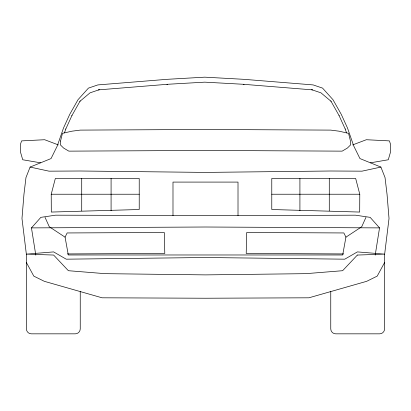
<?xml version="1.0" encoding="UTF-8"?>
<svg xmlns="http://www.w3.org/2000/svg" width="411" height="411" viewBox="0 0 411 411"><rect width="100%" height="100%" fill="white"/><g stroke="black" fill="none" stroke-linecap="round" stroke-linejoin="round"><path stroke-width="0.62" d="M359.779 194.228L359.692 212.061L271.774 209.518L271.774 178.477L355.664 178.477L359.779 194.228L271.774 194.228M330.757 291.569L330.757 328.841A4.994 4.994 0 0 0 335.751 333.835L379.615 333.835A4.994 4.994 0 0 0 384.604 328.841L384.65 254.137L389.022 218.503L387.049 194.367L385.035 177.578L380.894 167.072L359.959 158.574L353.732 145.956L347.531 128.093L341.305 114.428L332.992 99.703L322.563 88.113L313.141 84.918L243.944 79.323L204.745 77.165L167.056 79.323L97.859 84.918L88.437 88.113L78.008 99.703L69.695 114.428L63.469 128.093L57.268 145.956L51.041 158.574L30.106 167.072L25.965 177.578L23.951 194.367L21.978 218.503L26.35 254.137L26.396 328.841A4.994 4.994 0 0 0 31.385 333.835L75.249 333.835A4.994 4.994 0 0 0 80.243 328.841L80.243 291.569M375.202 255.139L379.538 227.894L370.152 217.357L355.479 215.184L238.01 215.641L55.521 215.184L40.848 217.357L31.462 227.894L35.798 255.139M343.745 253.931L246.21 253.438L246.713 232.472L343.853 232.955L345.928 237.162L342.692 254.974L68.308 254.974L65.072 237.162L67.147 232.955L164.287 232.472L164.79 253.438L67.255 253.931M51.221 194.228L55.336 178.477L139.226 178.477L139.226 209.518L51.308 212.061L51.221 194.228L139.226 194.228M64.445 132.887L65.827 128.915M365.954 217.337L361.716 226.754L345.928 237.162M65.739 129.131L71.966 115.465M384.604 262.526L377.195 276.125L366.684 281.314L308.913 297.805L205.5 298.232L102.087 297.805L44.316 281.314L33.805 276.125L26.396 262.526M71.868 115.655L80.181 100.931M79.862 101.373L90.04 92.84L99.462 89.644M352.689 144.903L366.35 139.725L389.417 140.891L390.45 144.045L390.409 152.435L388.272 159.766L370.429 162.823M380.894 167.072L361.993 171.166L330.531 171.007L205.5 172.409L80.469 171.007L49.007 171.166L30.106 167.072M98.265 89.896L167.457 84.301M166.943 84.317L204.745 82.159L244.057 84.317M31.462 227.894L205.5 227.011L379.538 227.894M243.543 84.301L312.735 89.896M40.571 162.823L22.728 159.766L20.591 152.435L20.55 144.045L21.583 140.891L44.65 139.725L58.311 144.903M311.538 89.644L320.96 92.84L331.138 101.373M65.072 237.162L49.284 226.754L45.046 217.337M330.819 100.931L339.132 115.655M339.034 115.465L345.261 129.131M345.173 128.915L346.555 132.887M329.283 178.477L329.283 210.858M299.917 178.477L299.917 210.709M238.01 215.641L238.01 182.088L172.99 182.088L172.99 215.641M111.083 178.477L111.083 210.709M81.717 178.477L81.717 210.858M60.53 141.05L60.407 144.893L63.571 148.022L68.832 151.14L205.5 150.447L342.168 151.14L347.429 148.022L350.593 144.893L350.47 141.05L348.554 133.344L339.126 131.196L330.737 130.107L205.5 129.475L80.263 130.107L71.874 131.196L62.446 133.344L60.53 141.05M357.375 255.051L342.615 270.705L305.892 273.664L205.5 274.887L105.108 273.664L68.385 270.705L53.625 255.051L26.35 254.137L53.61 251.902L66.233 259.182L205.5 257.512L344.767 259.182L357.39 251.902L384.65 254.137L357.375 255.051"/></g></svg>
